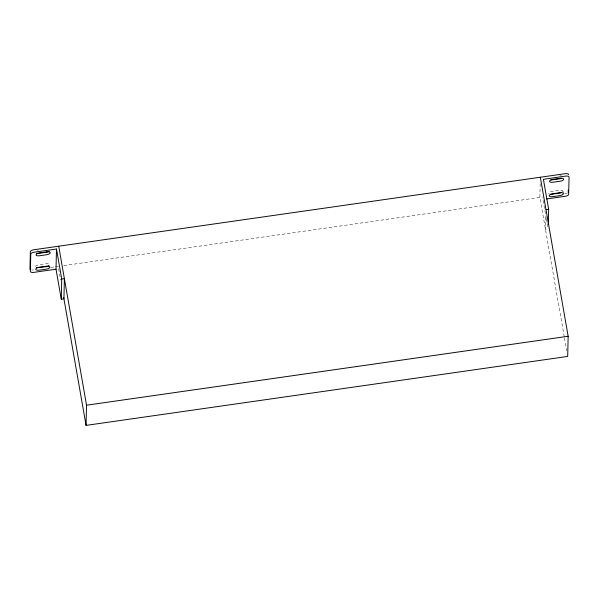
<?xml version="1.0" encoding="UTF-8"?>
<svg xmlns="http://www.w3.org/2000/svg" width="599" height="599" viewBox="0 0 599 599"><rect width="100%" height="100%" fill="white"/><g stroke="black" fill="none" stroke-linecap="round" stroke-linejoin="round"><path stroke-width="0.45" stroke-dasharray="3 2.25" d="M540.178 183.668L539.871 197.423L564.318 337.132M545.839 217.033L545.547 229.874L548.205 229.492M562.82 191.635L562.948 191.246A3.587 1.415 -9.9 0 0 559.436 190.31L552.36 191.328A3.587 1.415 -9.9 0 0 549.238 193.926M37.423 250.876L38.284 250.607M50.9 267.431L54.576 266.907M55.49 266.772L58.245 266.375L60.664 280.167M63.808 265.582L542.619 197.034M559.766 175.904L561.533 175.836M562.948 191.246L563.374 193.679M543.106 200.388L546.131 217.669M546.295 218.583L548.04 228.586M564.475 338.046L566.729 350.917M35.431 266.398A3.587 1.415 -9.9 0 1 38.875 264.84L45.958 263.83A3.587 1.415 -9.9 0 1 49.35 264.406M33.462 269.924A3.587 1.415 -9.9 0 1 31.695 269.992M567.171 193.095A3.587 1.415 -9.9 0 1 564.655 193.874"/><path stroke-width="0.9" d="M56.021 269.191L56.478 249.012L34.345 252.186A3.587 1.415 -9.9 0 0 30.766 254.133L30.377 271.429A3.587 1.415 -9.9 0 0 33.881 272.365L56.021 269.191L61.27 299.208L63.928 298.826L64.385 278.647L61.727 279.029L61.27 299.208M540.328 177.244L568.151 336.256L567.695 356.427L86.069 425.387L86.533 405.209L58.709 246.204M548.325 223.989L548.662 209.313L543.405 179.303L565.538 176.128A3.587 1.415 -9.9 0 1 569.05 177.064L568.661 194.361A3.587 1.415 -9.9 0 1 565.082 196.307L546.64 198.95M568.271 190.108L568.234 191.927A3.587 1.415 -9.9 0 1 568.099 192.316M561.151 192.751L552.293 194.211A3.587 1.415 -9.9 0 1 550.526 194.271M546.003 209.695L548.662 209.313M86.533 405.209L568.151 336.256M36.314 267.663L45.891 266.712A3.587 1.415 -9.9 0 0 48.976 265.552M56.478 249.012L61.727 279.029M63.719 297.628L86.069 425.387M36.636 253.25A3.587 1.415 -9.9 0 0 39.137 253.31L46.22 252.299A3.587 1.415 -9.9 0 0 49.298 251.138M30.407 269.647A3.587 1.415 -9.9 0 1 29.95 268.996L30.339 251.7A3.587 1.415 -9.9 0 1 33.918 249.753L565.119 173.695A3.587 1.415 -9.9 0 1 568.623 174.631M561.473 178.337A3.587 1.415 -9.9 0 1 559.698 178.787L552.615 179.797A3.587 1.415 -9.9 0 1 550.855 179.857M46.707 251.85L39.624 252.86A3.587 1.415 -9.9 0 0 36.052 254.815A3.587 1.415 -9.9 0 0 39.564 255.743L46.64 254.732A3.587 1.415 -9.9 0 0 50.219 252.785A3.587 1.415 -9.9 0 0 46.707 251.85M560.192 178.337L553.109 179.348A3.587 1.415 -9.9 0 0 549.538 181.295A3.587 1.415 -9.9 0 0 553.042 182.231L560.125 181.22A3.587 1.415 -9.9 0 0 563.704 179.266A3.587 1.415 -9.9 0 0 560.192 178.337M46.385 266.263L39.302 267.274A3.587 1.415 -9.9 0 0 35.723 269.228A3.587 1.415 -9.9 0 0 39.234 270.156L46.318 269.146A3.587 1.415 -9.9 0 0 49.889 267.199A3.587 1.415 -9.9 0 0 46.385 266.263M559.863 192.743L552.78 193.762A3.587 1.415 -9.9 0 0 549.208 195.708A3.587 1.415 -9.9 0 0 552.72 196.644L559.803 195.626A3.587 1.415 -9.9 0 0 563.374 193.679A3.587 1.415 -9.9 0 0 559.863 192.743"/></g></svg>
